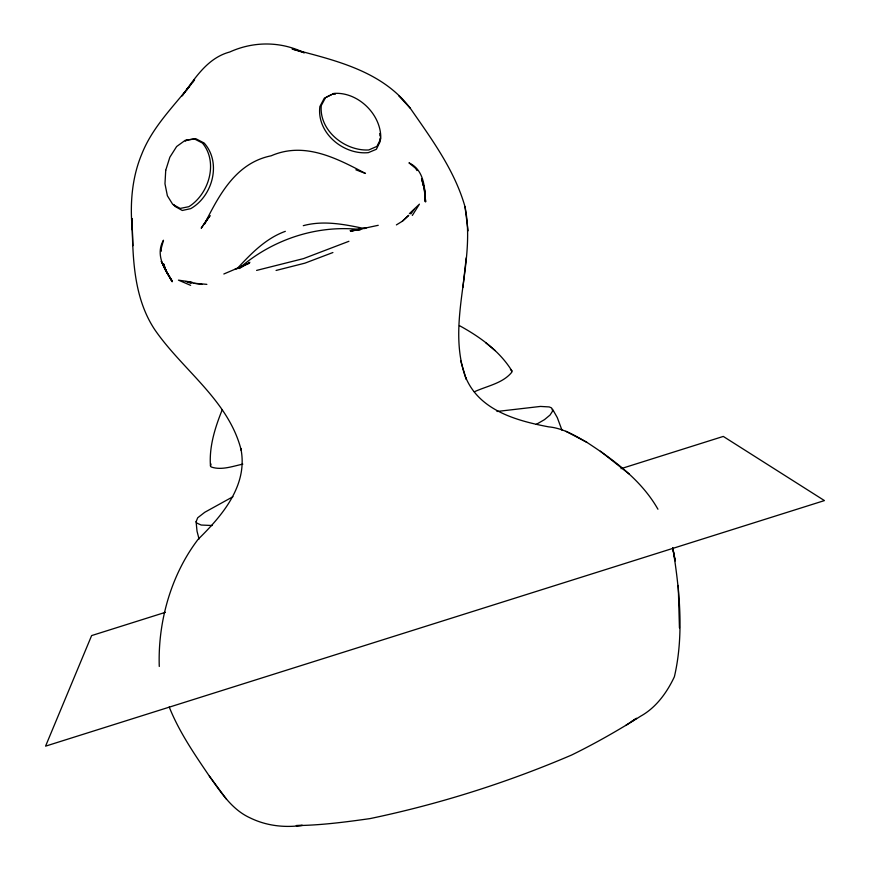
<?xml version="1.0" encoding="UTF-8"?>
<svg xmlns="http://www.w3.org/2000/svg" width="870" height="870" viewBox="0 0 870 870"><rect width="100%" height="100%" fill="white"/><g stroke="black" fill="none" stroke-linecap="round" stroke-linejoin="round"><path stroke-width="1.3" d="M672.847 548.198C679.633 590.197 684.135 634.915 674.391 676.74C667.007 692.466 656.121 707.604 640.646 716.184C618.309 730.311 595.341 743.393 571.601 755.04C506.731 782.804 439.056 804.174 369.989 818.605C345.542 822.052 320.997 825.293 296.268 825.576L302.39 825.391C284.544 827.903 266.296 825.869 249.962 817.811C231.681 809.481 220.588 791.841 209.344 776.094C194.391 754.062 179.111 731.844 169.215 706.984M459.447 325.641C479.74 336.744 499.641 350.958 511.93 370.957L511.832 372.186C502.729 383.485 486.852 385.943 474.302 391.826M242.817 464.134C232.573 466.276 221.491 470.539 211.192 466.983L210.475 466.005L211.029 463.993M460.567 360.55L466.244 379.233C445.114 323.161 476.521 263.893 464.993 206.69C454.618 170.172 431.563 138.972 410.227 108.184C381.908 70.753 334.928 60.345 292.113 48.992L304.348 52.809C280.716 41.249 253.681 41.14 229.745 52.004C207.245 58.007 194.945 78.42 182.047 95.917L190.737 84.607M199.056 539.019L197.022 531.211L196.098 521.685L197.708 517.77L204.776 512.278L232.921 496.737M462.916 287.394L466.2 257.868M222.176 409.89C215.064 427.627 209.017 446.669 210.475 466.005M325.554 97.57L321.269 105.564C318.92 130.565 344.998 151.25 368.739 149.966L376.895 146.41L380.755 138.798C381.615 114.688 357.994 91.524 333.83 93.427L324.292 98.223L319.877 106.542C316.506 132.816 343.313 155.099 368.369 152.631L376.384 149.27L380.136 141.582L379.983 138.243M208.909 216.924L201.296 228.06L208.909 216.924L204.385 224.253C219.164 194.945 235.813 162.94 271.19 155.795C304.326 141.364 336.429 158.079 365.487 173.456L355.873 169.802M412.326 215.456L419.427 204.156L409.411 213.618M410.857 213.998L414.044 209.496M192.281 82.661L194.586 79.746L186.669 89.915L189.203 86.554C172.021 108.01 152.141 127.923 141.843 153.925C131.794 177.871 129.847 204.363 132.316 229.984C132.98 264.197 135.252 300.215 154.719 329.599C182.656 370.261 228.658 400.385 241.207 450.192L240.859 448.648C248.341 484.96 222.405 515.551 198.186 539.237C170.988 574.755 157.753 622.017 159.275 666.453M207.06 219.61L210.312 215.706M236.977 268.819C250.93 253.822 265.578 238.456 285.327 231.344M402.331 221.252L408.628 215.423L402.331 221.252L396.383 224.906M185.321 141.244L186.8 140.135L195.837 138.732L204.156 143.039C221.817 162.723 212.595 196.25 190.704 208.648L182.276 210.475L174.848 206.31L173.674 204.417M239.098 268.417C272.103 239.674 316.462 224.699 360.158 229.528M625.704 725.493L636.514 718.294L631.468 721.632M249.897 262.272L239.163 268.569M326.5 97.125L331.557 94.667M536.257 424.397L544.479 419.644L550.047 415.033L552.689 410.934L551.536 407.91L549.242 406.932L540.487 406.431L496.966 411.477M234.867 269.341L249.516 263.066L223.84 273.996M332.905 252.528L304.978 263.131L276.073 270.45M348.913 241.294L303.543 258.597L256.596 270.407M241.468 266.709L242.556 266.307M165.398 612.328L91.622 635.589L45.566 746.155L824.434 500.587L723.285 436.425L621.028 468.669M359.44 229.506L350.795 231.137L378.232 225.308M366.411 227.864L350.099 230.67L356.569 230.169M303.282 225.678C323.586 220.175 344.444 224.362 364.519 228.603M357.864 230.071L360.213 229.865M212.182 525.524L201.187 525.034L196.87 523.12L196.098 521.685M187.485 281.608L193.608 283.218L206.864 284.359M332.558 94.177L335.331 94.264M190.639 285.349L178.448 280.14L191.998 282.174M193.608 283.218L202.014 284.414M657.938 509.222C641.592 480.436 614.133 460.11 586.869 442.341C574.939 435.489 562.575 428.094 548.557 426.844C516.595 420.743 479.718 410.553 465.82 377.721M185.865 281.434L191.019 283.315M510.429 369.587L511.93 370.957M565.87 431.27L586.869 442.341M600.387 451.171L629.358 474.139M495.15 350.61L485.764 342.769M398.612 95.624L410.227 108.184M226.548 799.291L209.344 776.094M416.98 170.585L415.653 168.345L408.965 162.842C423.853 169.759 425.115 187.257 425.223 201.688L424.342 188.692L421.548 178.731L424.321 188.638L425.658 201.84L424.342 188.692L423.233 184.853M552.591 409.281L557.3 417.611L561.987 430.226M163.603 264.11L165.724 270.178L172.162 281.771L165.724 270.233L163.582 264.11M163.636 263.958L165.681 270.189L172.423 281.391C164.278 269.493 155.154 254.442 163.484 240.24L161.2 248.57L161.407 251.169M672.695 547.926L675.25 560.911L672.727 548.089M468.082 230.8L464.993 206.69M379.777 133.491L379.896 135.916M678.263 585.445L679.437 627.868M132.914 245.666L131.946 218.522L132.316 229.984M165.724 170.292L164.974 183.766L167.377 195.761L172.738 204.385L180.199 208.43L188.866 206.679C208.985 194.053 218.533 162.266 202.438 143.039L194.412 138.917L185.31 140.255L176.632 146.53L169.857 157.209L165.724 170.292M166.116 270.592L161.341 261.457L166.116 270.592"/></g></svg>
